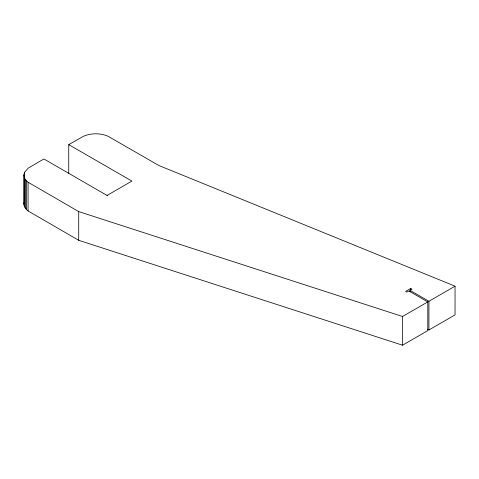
<?xml version="1.0" encoding="UTF-8"?>
<svg xmlns="http://www.w3.org/2000/svg" width="479" height="479" viewBox="0 0 479 479"><rect width="100%" height="100%" fill="white"/><g stroke="black" fill="none" stroke-linecap="round" stroke-linejoin="round"><path stroke-width="0.72" d="M409.994 291.801L409.994 290.328L411.97 289.184L410.707 288.454L405.653 291.37L406.916 292.1L408.856 290.981L427.801 301.92L427.795 330.63L402.534 345.203L78.712 240.302L28.069 210.946C25.86 209.275 23.986 206.82 23.95 203.946L23.956 175.23L24.639 172.254L28.075 168.225L43.888 158.968L107.404 195.66M24.118 205.443L24.13 173.733M24.627 206.922L24.639 178.212L23.956 175.23M24.639 173.727L24.639 172.254M25.465 208.347L25.477 179.637L24.639 178.212M26.62 209.694L26.626 180.984L25.477 179.637M28.069 210.946L28.075 182.236L26.626 180.984M68.742 173.338L68.748 144.628L83.627 136.174C91.279 133 100.237 132.994 107.889 136.168L158.896 165.518L455.05 286.185L455.044 314.895L428.927 329.971L427.669 329.247M78.712 240.302L78.724 211.592L28.075 182.236M402.534 345.203L402.54 316.493L427.801 301.92M410.707 290.663L410.707 288.454M428.927 329.971L428.939 301.261L455.05 286.185M23.95 203.946L24.118 202.443M107.033 195.438L131.893 181.086L68.748 144.628M78.724 211.592L402.54 316.493M409.994 290.328L428.939 301.261"/></g></svg>
